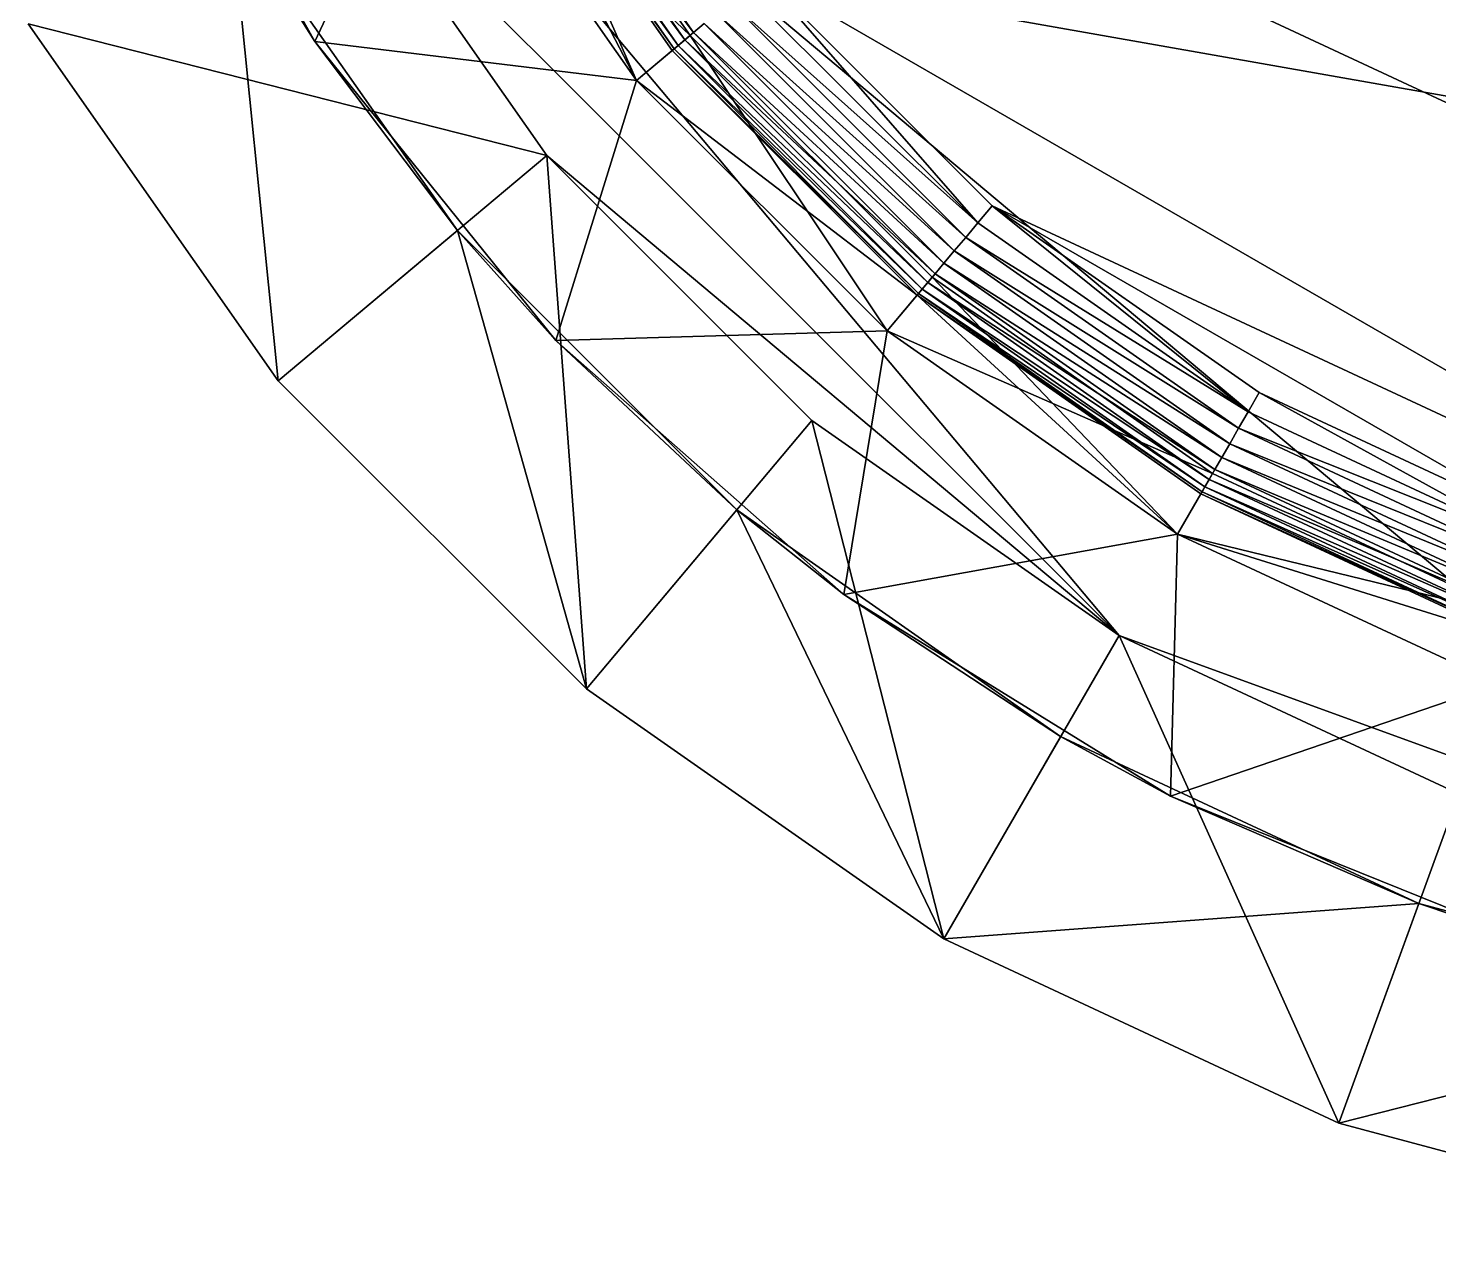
# Model space of a CAD drawing. Header units: inches. Extents: x -2 to 2474, y 1 to 287.
# Drawn here: x 166.0056 to 166.3538, y 187.0052 to 187.3034 of the extents above; entities that cross this region are included whole.
import ezdxf

# ---------------------------------------------------------------- set-up
doc = ezdxf.new("R2010")
doc.units = ezdxf.units.IN
doc.header["$MEASUREMENT"] = 0
doc.layers.add('DLX_LUM', color=7, linetype='Continuous', true_color=0xffd400)

msp = doc.modelspace()

# ---------------------------------------------------------------- linework, layer by layer
at = {"layer": 'DLX_LUM'}
for points in [[(166.04149, 187.43162, 0), (166.27488, 187.15348, 0)], [(166.27488, 187.15348, 0), (166.04149, 187.43162, 0)], [(166.04149, 187.43162, 0), (166.44811, 187.09043, 0)], [(166.72183, 187.11438, 0), (166.04149, 187.43162, 0)], [(166.44811, 187.09043, 0), (166.04149, 187.43162, 0)], [(166.04149, 187.43162, 0), (166.72183, 187.11438, 0)], [(166.03019, 187.38293, 0), (166.07636, 187.30013, 0)], [(166.07636, 187.30013, 0), (166.03019, 187.38293, 0)], [(166.16769, 187.30053, 0), (166.11907, 187.36998, 0)], [(166.11907, 187.36998, 0), (166.16986, 187.30234, 0)], [(166.16986, 187.30234, 0), (166.11907, 187.36998, 0)], [(166.11907, 187.36998, 0), (166.16769, 187.30053, 0)], [(166.15576, 187.29052, 0), (166.12056, 187.37084, 0)], [(166.16902, 187.30164, 0), (166.12056, 187.37084, 0)], [(166.12056, 187.37084, 0), (166.15576, 187.29052, 0)], [(166.16902, 187.30164, 0), (166.12056, 187.37084, 0)], [(166.12056, 187.37084, 0), (166.16902, 187.30164, 0)], [(166.16902, 187.30164, 0), (166.12056, 187.37084, 0)], [(166.12056, 187.37084, 0), (166.16902, 187.30164, 0)], [(166.12056, 187.37084, 0), (166.16902, 187.30164, 0)], [(166.16986, 187.30234, 0), (166.12151, 187.37139, 0)], [(166.12151, 187.37139, 0), (166.16986, 187.30234, 0)], [(166.15576, 187.29052, 0), (166.11558, 187.36797, 0)], [(166.16461, 187.29794, 0), (166.11558, 187.36797, 0)], [(166.11558, 187.36797, 0), (166.15576, 187.29052, 0)], [(166.11558, 187.36797, 0), (166.16504, 187.2983, 0)], [(166.16504, 187.2983, 0), (166.11558, 187.36797, 0)], [(166.11558, 187.36797, 0), (166.16461, 187.29794, 0)], [(166.16504, 187.2983, 0), (166.11606, 187.36824, 0)], [(166.11606, 187.36824, 0), (166.16607, 187.29917, 0)], [(166.16607, 187.29917, 0), (166.11606, 187.36824, 0)], [(166.11606, 187.36824, 0), (166.16504, 187.2983, 0)], [(166.16607, 187.29917, 0), (166.11723, 187.36892, 0)], [(166.16769, 187.30053, 0), (166.11723, 187.36892, 0)], [(166.11723, 187.36892, 0), (166.16607, 187.29917, 0)], [(166.11723, 187.36892, 0), (166.16769, 187.30053, 0)], [(166.07636, 187.30013, 0), (166.10558, 187.36219, 0)], [(166.10558, 187.36219, 0), (166.07636, 187.30013, 0)], [(166.15576, 187.29052, 0), (166.10558, 187.36219, 0)], [(166.10558, 187.36219, 0), (166.15576, 187.29052, 0)], [(166.15576, 187.29052, 0), (166.10558, 187.36219, 0)], [(166.15576, 187.29052, 0), (166.10558, 187.36219, 0)], [(166.10558, 187.36219, 0), (166.15576, 187.29052, 0)], [(166.10558, 187.36219, 0), (166.15576, 187.29052, 0)], [(166.15576, 187.29052, 0), (166.10558, 187.36219, 0)], [(166.10558, 187.36219, 0), (166.16902, 187.30164, 0)], [(166.16902, 187.30164, 0), (166.10558, 187.36219, 0)], [(166.10558, 187.36219, 0), (166.15576, 187.29052, 0)], [(166.27488, 187.15348, 0), (166.08059, 187.34777, 0)], [(166.13366, 187.27197, 0), (166.08059, 187.34777, 0)], [(166.08059, 187.34777, 0), (166.27488, 187.15348, 0)], [(166.08059, 187.34777, 0), (166.13366, 187.27197, 0)], [(166.13366, 187.27197, 0), (166.08059, 187.34777, 0)], [(166.08059, 187.34777, 0), (166.13366, 187.27197, 0)], [(166.13366, 187.27197, 0), (166.08059, 187.34777, 0)], [(166.08059, 187.34777, 0), (166.13366, 187.27197, 0)], [(166.07636, 187.30013, 0), (166.05561, 187.33334, 0)], [(166.05561, 187.33334, 0), (166.11156, 187.25343, 0)], [(166.05561, 187.33334, 0), (166.07636, 187.30013, 0)], [(166.06737, 187.21635, 0), (166.05561, 187.33334, 0)], [(166.11156, 187.25343, 0), (166.05561, 187.33334, 0)], [(166.05561, 187.33334, 0), (166.06737, 187.21635, 0)], [(166.24359, 187.25959, 0), (166.1867, 187.31648, 0)], [(166.1867, 187.31648, 0), (166.24004, 187.25535, 0)], [(166.24004, 187.25535, 0), (166.1867, 187.31648, 0)], [(166.1867, 187.31648, 0), (166.77107, 187.21344, 0)], [(166.1867, 187.31648, 0), (166.46013, 187.15861, 0)], [(166.77107, 187.21344, 0), (166.1867, 187.31648, 0)], [(166.46013, 187.15861, 0), (166.1867, 187.31648, 0)], [(166.1867, 187.31648, 0), (166.24359, 187.25959, 0)], [(166.24004, 187.25535, 0), (166.18246, 187.31292, 0)], [(166.18246, 187.31292, 0), (166.24004, 187.25535, 0)], [(166.23422, 187.24842, 0), (166.17553, 187.30711, 0)], [(166.17553, 187.30711, 0), (166.23704, 187.25177, 0)], [(166.23704, 187.25177, 0), (166.17553, 187.30711, 0)], [(166.17553, 187.30711, 0), (166.23422, 187.24842, 0)], [(166.23704, 187.25177, 0), (166.17889, 187.30992, 0)], [(166.17889, 187.30992, 0), (166.24004, 187.25535, 0)], [(166.24004, 187.25535, 0), (166.17889, 187.30992, 0)], [(166.17889, 187.30992, 0), (166.23704, 187.25177, 0)], [(166.00564, 187.30449, 0), (166.06737, 187.21635, 0)], [(166.06737, 187.21635, 0), (166.00564, 187.30449, 0)], [(166.00564, 187.30449, 0), (166.06737, 187.21635, 0)], [(166.06737, 187.21635, 0), (166.00564, 187.30449, 0)], [(166.00564, 187.30449, 0), (166.06737, 187.21635, 0)], [(166.06737, 187.21635, 0), (166.00564, 187.30449, 0)], [(166.00564, 187.30449, 0), (166.13366, 187.27197, 0)], [(166.13366, 187.27197, 0), (166.00564, 187.30449, 0)], [(166.16986, 187.30234, 0), (166.17249, 187.30456, 0)], [(166.17249, 187.30456, 0), (166.16986, 187.30234, 0)], [(166.23167, 187.24538, 0), (166.17249, 187.30456, 0)], [(166.23422, 187.24842, 0), (166.17249, 187.30456, 0)], [(166.17249, 187.30456, 0), (166.23167, 187.24538, 0)], [(166.17249, 187.30456, 0), (166.23422, 187.24842, 0)], [(166.07636, 187.30013, 0), (166.15576, 187.29052, 0)], [(166.15576, 187.29052, 0), (166.07636, 187.30013, 0)], [(166.07636, 187.30013, 0), (166.13586, 187.22632, 0)], [(166.11156, 187.25343, 0), (166.07636, 187.30013, 0)], [(166.13586, 187.22632, 0), (166.07636, 187.30013, 0)], [(166.07636, 187.30013, 0), (166.11156, 187.25343, 0)], [(166.15576, 187.29052, 0), (166.16902, 187.30164, 0)], [(166.16902, 187.30164, 0), (166.15576, 187.29052, 0)], [(166.16902, 187.30164, 0), (166.15576, 187.29052, 0)], [(166.15576, 187.29052, 0), (166.16902, 187.30164, 0)], [(166.16607, 187.29917, 0), (166.16769, 187.30053, 0)], [(166.16769, 187.30053, 0), (166.16607, 187.29917, 0)], [(166.16769, 187.30053, 0), (166.16986, 187.30234, 0)], [(166.16986, 187.30234, 0), (166.16769, 187.30053, 0)], [(166.22765, 187.24058, 0), (166.16769, 187.30053, 0)], [(166.16769, 187.30053, 0), (166.22946, 187.24274, 0)], [(166.22946, 187.24274, 0), (166.16769, 187.30053, 0)], [(166.16769, 187.30053, 0), (166.22765, 187.24058, 0)], [(166.22876, 187.24191, 0), (166.16902, 187.30164, 0)], [(166.16902, 187.30164, 0), (166.21763, 187.22865, 0)], [(166.21763, 187.22865, 0), (166.16902, 187.30164, 0)], [(166.16902, 187.30164, 0), (166.16902, 187.30164, 0)], [(166.22876, 187.24191, 0), (166.16902, 187.30164, 0)], [(166.16902, 187.30164, 0), (166.16902, 187.30164, 0)], [(166.16902, 187.30164, 0), (166.22876, 187.24191, 0)], [(166.22876, 187.24191, 0), (166.16902, 187.30164, 0)], [(166.16902, 187.30164, 0), (166.22876, 187.24191, 0)], [(166.16902, 187.30164, 0), (166.21763, 187.22865, 0)], [(166.21763, 187.22865, 0), (166.16902, 187.30164, 0)], [(166.16902, 187.30164, 0), (166.22876, 187.24191, 0)], [(166.22946, 187.24274, 0), (166.16986, 187.30234, 0)], [(166.23167, 187.24538, 0), (166.16986, 187.30234, 0)], [(166.16986, 187.30234, 0), (166.22946, 187.24274, 0)], [(166.16986, 187.30234, 0), (166.23167, 187.24538, 0)], [(166.16461, 187.29794, 0), (166.15576, 187.29052, 0)], [(166.15576, 187.29052, 0), (166.16461, 187.29794, 0)], [(166.16461, 187.29794, 0), (166.16504, 187.2983, 0)], [(166.16504, 187.2983, 0), (166.16461, 187.29794, 0)], [(166.22506, 187.2375, 0), (166.16461, 187.29794, 0)], [(166.16461, 187.29794, 0), (166.22541, 187.23792, 0)], [(166.22541, 187.23792, 0), (166.16461, 187.29794, 0)], [(166.16461, 187.29794, 0), (166.22506, 187.2375, 0)], [(166.16504, 187.2983, 0), (166.16607, 187.29917, 0)], [(166.16607, 187.29917, 0), (166.16504, 187.2983, 0)], [(166.22541, 187.23792, 0), (166.16504, 187.2983, 0)], [(166.16504, 187.2983, 0), (166.22628, 187.23896, 0)], [(166.22628, 187.23896, 0), (166.16504, 187.2983, 0)], [(166.16504, 187.2983, 0), (166.22541, 187.23792, 0)], [(166.22628, 187.23896, 0), (166.16607, 187.29917, 0)], [(166.22765, 187.24058, 0), (166.16607, 187.29917, 0)], [(166.16607, 187.29917, 0), (166.22628, 187.23896, 0)], [(166.16607, 187.29917, 0), (166.22765, 187.24058, 0)], [(166.13586, 187.22632, 0), (166.15576, 187.29052, 0)], [(166.15576, 187.29052, 0), (166.13586, 187.22632, 0)], [(166.21763, 187.22865, 0), (166.15576, 187.29052, 0)], [(166.15576, 187.29052, 0), (166.15576, 187.29052, 0)], [(166.15576, 187.29052, 0), (166.15576, 187.29052, 0)], [(166.15576, 187.29052, 0), (166.21763, 187.22865, 0)], [(166.21763, 187.22865, 0), (166.15576, 187.29052, 0)], [(166.21763, 187.22865, 0), (166.15576, 187.29052, 0)], [(166.15576, 187.29052, 0), (166.21763, 187.22865, 0)], [(166.15576, 187.29052, 0), (166.21763, 187.22865, 0)], [(166.21763, 187.22865, 0), (166.15576, 187.29052, 0)], [(166.15576, 187.29052, 0), (166.22506, 187.2375, 0)], [(166.22506, 187.2375, 0), (166.15576, 187.29052, 0)], [(166.15576, 187.29052, 0), (166.21763, 187.22865, 0)], [(166.13366, 187.27197, 0), (166.06737, 187.21635, 0)], [(166.06737, 187.21635, 0), (166.13366, 187.27197, 0)], [(166.27488, 187.15348, 0), (166.13366, 187.27197, 0)], [(166.19909, 187.20655, 0), (166.13366, 187.27197, 0)], [(166.13366, 187.27197, 0), (166.27488, 187.15348, 0)], [(166.13366, 187.27197, 0), (166.14346, 187.14025, 0)], [(166.14346, 187.14025, 0), (166.13366, 187.27197, 0)], [(166.13366, 187.27197, 0), (166.19909, 187.20655, 0)], [(166.13366, 187.27197, 0), (166.13366, 187.27197, 0)], [(166.19909, 187.20655, 0), (166.13366, 187.27197, 0)], [(166.13366, 187.27197, 0), (166.19909, 187.20655, 0)], [(166.19909, 187.20655, 0), (166.13366, 187.27197, 0)], [(166.13366, 187.27197, 0), (166.13366, 187.27197, 0)], [(166.13366, 187.27197, 0), (166.19909, 187.20655, 0)], [(166.24004, 187.25535, 0), (166.24359, 187.25959, 0)], [(166.24359, 187.25959, 0), (166.24004, 187.25535, 0)], [(166.30673, 187.20865, 0), (166.24359, 187.25959, 0)], [(166.3095, 187.21344, 0), (166.24359, 187.25959, 0)], [(166.24359, 187.25959, 0), (166.30673, 187.20865, 0)], [(166.24359, 187.25959, 0), (166.3095, 187.21344, 0)], [(166.38242, 187.17944, 0), (166.24359, 187.25959, 0)], [(166.24359, 187.25959, 0), (166.38242, 187.17944, 0)], [(166.46013, 187.15861, 0), (166.24359, 187.25959, 0)], [(166.24359, 187.25959, 0), (166.46013, 187.15861, 0)], [(166.23704, 187.25177, 0), (166.24004, 187.25535, 0)], [(166.24004, 187.25535, 0), (166.23704, 187.25177, 0)], [(166.24004, 187.25535, 0), (166.30673, 187.20865, 0)], [(166.30673, 187.20865, 0), (166.24004, 187.25535, 0)], [(166.06737, 187.21635, 0), (166.11156, 187.25343, 0)], [(166.11156, 187.25343, 0), (166.06737, 187.21635, 0)], [(166.13586, 187.22632, 0), (166.11156, 187.25343, 0)], [(166.11156, 187.25343, 0), (166.18055, 187.18445, 0)], [(166.11156, 187.25343, 0), (166.13586, 187.22632, 0)], [(166.18055, 187.18445, 0), (166.11156, 187.25343, 0)], [(166.11156, 187.25343, 0), (166.14346, 187.14025, 0)], [(166.14346, 187.14025, 0), (166.11156, 187.25343, 0)], [(166.23422, 187.24842, 0), (166.23704, 187.25177, 0)], [(166.23704, 187.25177, 0), (166.23422, 187.24842, 0)], [(166.3044, 187.20461, 0), (166.23704, 187.25177, 0)], [(166.23704, 187.25177, 0), (166.30673, 187.20865, 0)], [(166.30673, 187.20865, 0), (166.23704, 187.25177, 0)], [(166.23704, 187.25177, 0), (166.3044, 187.20461, 0)], [(166.23167, 187.24538, 0), (166.23422, 187.24842, 0)], [(166.23422, 187.24842, 0), (166.23167, 187.24538, 0)], [(166.30221, 187.20081, 0), (166.23422, 187.24842, 0)], [(166.3044, 187.20461, 0), (166.23422, 187.24842, 0)], [(166.23422, 187.24842, 0), (166.30221, 187.20081, 0)], [(166.23422, 187.24842, 0), (166.3044, 187.20461, 0)], [(166.22946, 187.24274, 0), (166.23167, 187.24538, 0)], [(166.23167, 187.24538, 0), (166.22946, 187.24274, 0)], [(166.30022, 187.19738, 0), (166.23167, 187.24538, 0)], [(166.30221, 187.20081, 0), (166.23167, 187.24538, 0)], [(166.23167, 187.24538, 0), (166.30022, 187.19738, 0)], [(166.23167, 187.24538, 0), (166.30221, 187.20081, 0)], [(166.21763, 187.22865, 0), (166.22876, 187.24191, 0)], [(166.22876, 187.24191, 0), (166.21763, 187.22865, 0)], [(166.22876, 187.24191, 0), (166.21763, 187.22865, 0)], [(166.21763, 187.22865, 0), (166.22876, 187.24191, 0)], [(166.22765, 187.24058, 0), (166.22946, 187.24274, 0)], [(166.22946, 187.24274, 0), (166.22765, 187.24058, 0)], [(166.29796, 187.19345, 0), (166.22876, 187.24191, 0)], [(166.22876, 187.24191, 0), (166.22876, 187.24191, 0)], [(166.29796, 187.19345, 0), (166.22876, 187.24191, 0)], [(166.22876, 187.24191, 0), (166.22876, 187.24191, 0)], [(166.22876, 187.24191, 0), (166.29796, 187.19345, 0)], [(166.29796, 187.19345, 0), (166.22876, 187.24191, 0)], [(166.22876, 187.24191, 0), (166.29796, 187.19345, 0)], [(166.2893, 187.17846, 0), (166.22876, 187.24191, 0)], [(166.22876, 187.24191, 0), (166.29796, 187.19345, 0)], [(166.22876, 187.24191, 0), (166.2893, 187.17846, 0)], [(166.2985, 187.1944, 0), (166.22946, 187.24274, 0)], [(166.30022, 187.19738, 0), (166.22946, 187.24274, 0)], [(166.22946, 187.24274, 0), (166.2985, 187.1944, 0)], [(166.22946, 187.24274, 0), (166.30022, 187.19738, 0)], [(166.21763, 187.22865, 0), (166.22506, 187.2375, 0)], [(166.22506, 187.2375, 0), (166.21763, 187.22865, 0)], [(166.22506, 187.2375, 0), (166.22541, 187.23792, 0)], [(166.22541, 187.23792, 0), (166.22506, 187.2375, 0)], [(166.2893, 187.17846, 0), (166.22506, 187.2375, 0)], [(166.29508, 187.18847, 0), (166.22506, 187.2375, 0)], [(166.22506, 187.2375, 0), (166.2893, 187.17846, 0)], [(166.29536, 187.18895, 0), (166.22506, 187.2375, 0)], [(166.22506, 187.2375, 0), (166.29508, 187.18847, 0)], [(166.22506, 187.2375, 0), (166.29536, 187.18895, 0)], [(166.22541, 187.23792, 0), (166.22628, 187.23896, 0)], [(166.22628, 187.23896, 0), (166.22541, 187.23792, 0)], [(166.29536, 187.18895, 0), (166.22541, 187.23792, 0)], [(166.22541, 187.23792, 0), (166.29604, 187.19012, 0)], [(166.29604, 187.19012, 0), (166.22541, 187.23792, 0)], [(166.22541, 187.23792, 0), (166.29536, 187.18895, 0)], [(166.22628, 187.23896, 0), (166.22765, 187.24058, 0)], [(166.22765, 187.24058, 0), (166.22628, 187.23896, 0)], [(166.29604, 187.19012, 0), (166.22628, 187.23896, 0)], [(166.22628, 187.23896, 0), (166.29709, 187.19195, 0)], [(166.29709, 187.19195, 0), (166.22628, 187.23896, 0)], [(166.22628, 187.23896, 0), (166.29604, 187.19012, 0)], [(166.29709, 187.19195, 0), (166.22765, 187.24058, 0)], [(166.2985, 187.1944, 0), (166.22765, 187.24058, 0)], [(166.22765, 187.24058, 0), (166.29709, 187.19195, 0)], [(166.22765, 187.24058, 0), (166.2985, 187.1944, 0)], [(166.21763, 187.22865, 0), (166.13586, 187.22632, 0)], [(166.13586, 187.22632, 0), (166.21763, 187.22865, 0)], [(166.21763, 187.22865, 0), (166.20695, 187.16361, 0)], [(166.20695, 187.16361, 0), (166.21763, 187.22865, 0)], [(166.2893, 187.17846, 0), (166.21763, 187.22865, 0)], [(166.21763, 187.22865, 0), (166.21763, 187.22865, 0)], [(166.21763, 187.22865, 0), (166.21763, 187.22865, 0)], [(166.21763, 187.22865, 0), (166.2893, 187.17846, 0)], [(166.2893, 187.17846, 0), (166.21763, 187.22865, 0)], [(166.2893, 187.17846, 0), (166.21763, 187.22865, 0)], [(166.21763, 187.22865, 0), (166.2893, 187.17846, 0)], [(166.21763, 187.22865, 0), (166.2893, 187.17846, 0)], [(166.29796, 187.19345, 0), (166.21763, 187.22865, 0)], [(166.21763, 187.22865, 0), (166.29796, 187.19345, 0)], [(166.2893, 187.17846, 0), (166.21763, 187.22865, 0)], [(166.21763, 187.22865, 0), (166.2893, 187.17846, 0)], [(166.13586, 187.22632, 0), (166.20695, 187.16361, 0)], [(166.18055, 187.18445, 0), (166.13586, 187.22632, 0)], [(166.20695, 187.16361, 0), (166.13586, 187.22632, 0)], [(166.13586, 187.22632, 0), (166.18055, 187.18445, 0)], [(166.06737, 187.21635, 0), (166.14346, 187.14025, 0)], [(166.06737, 187.21635, 0), (166.06737, 187.21635, 0)], [(166.14346, 187.14025, 0), (166.06737, 187.21635, 0)], [(166.06737, 187.21635, 0), (166.06737, 187.21635, 0)], [(166.06737, 187.21635, 0), (166.14346, 187.14025, 0)], [(166.14346, 187.14025, 0), (166.06737, 187.21635, 0)], [(166.06737, 187.21635, 0), (166.14346, 187.14025, 0)], [(166.14346, 187.14025, 0), (166.06737, 187.21635, 0)], [(166.30673, 187.20865, 0), (166.3095, 187.21344, 0)], [(166.3095, 187.21344, 0), (166.30673, 187.20865, 0)], [(166.38242, 187.17944, 0), (166.3095, 187.21344, 0)], [(166.3095, 187.21344, 0), (166.38053, 187.17424, 0)], [(166.38053, 187.17424, 0), (166.3095, 187.21344, 0)], [(166.3095, 187.21344, 0), (166.38242, 187.17944, 0)], [(166.19909, 187.20655, 0), (166.14346, 187.14025, 0)], [(166.14346, 187.14025, 0), (166.19909, 187.20655, 0)], [(166.27488, 187.15348, 0), (166.19909, 187.20655, 0)], [(166.23161, 187.07853, 0), (166.19909, 187.20655, 0)], [(166.19909, 187.20655, 0), (166.27488, 187.15348, 0)], [(166.19909, 187.20655, 0), (166.23161, 187.07853, 0)], [(166.19909, 187.20655, 0), (166.19909, 187.20655, 0)], [(166.27488, 187.15348, 0), (166.19909, 187.20655, 0)], [(166.19909, 187.20655, 0), (166.27488, 187.15348, 0)], [(166.27488, 187.15348, 0), (166.19909, 187.20655, 0)], [(166.19909, 187.20655, 0), (166.19909, 187.20655, 0)], [(166.19909, 187.20655, 0), (166.27488, 187.15348, 0)], [(166.3044, 187.20461, 0), (166.30673, 187.20865, 0)], [(166.30673, 187.20865, 0), (166.3044, 187.20461, 0)], [(166.30673, 187.20865, 0), (166.38053, 187.17424, 0)], [(166.38053, 187.17424, 0), (166.30673, 187.20865, 0)], [(166.30221, 187.20081, 0), (166.3044, 187.20461, 0)], [(166.3044, 187.20461, 0), (166.30221, 187.20081, 0)], [(166.37893, 187.16985, 0), (166.3044, 187.20461, 0)], [(166.38053, 187.17424, 0), (166.3044, 187.20461, 0)], [(166.3044, 187.20461, 0), (166.37893, 187.16985, 0)], [(166.3044, 187.20461, 0), (166.38053, 187.17424, 0)], [(166.30022, 187.19738, 0), (166.30221, 187.20081, 0)], [(166.30221, 187.20081, 0), (166.30022, 187.19738, 0)], [(166.37743, 187.16573, 0), (166.30221, 187.20081, 0)], [(166.30221, 187.20081, 0), (166.37893, 187.16985, 0)], [(166.37893, 187.16985, 0), (166.30221, 187.20081, 0)], [(166.30221, 187.20081, 0), (166.37743, 187.16573, 0)], [(166.2985, 187.1944, 0), (166.30022, 187.19738, 0)], [(166.30022, 187.19738, 0), (166.2985, 187.1944, 0)], [(166.37607, 187.16201, 0), (166.30022, 187.19738, 0)], [(166.37743, 187.16573, 0), (166.30022, 187.19738, 0)], [(166.30022, 187.19738, 0), (166.37607, 187.16201, 0)], [(166.30022, 187.19738, 0), (166.37743, 187.16573, 0)], [(166.29796, 187.19345, 0), (166.2893, 187.17846, 0)], [(166.2893, 187.17846, 0), (166.29796, 187.19345, 0)], [(166.29796, 187.19345, 0), (166.2893, 187.17846, 0)], [(166.2893, 187.17846, 0), (166.29796, 187.19345, 0)], [(166.29709, 187.19195, 0), (166.2985, 187.1944, 0)], [(166.2985, 187.1944, 0), (166.29709, 187.19195, 0)], [(166.37452, 187.15775, 0), (166.29796, 187.19345, 0)], [(166.29796, 187.19345, 0), (166.29796, 187.19345, 0)], [(166.37452, 187.15775, 0), (166.29796, 187.19345, 0)], [(166.29796, 187.19345, 0), (166.29796, 187.19345, 0)], [(166.29796, 187.19345, 0), (166.37452, 187.15775, 0)], [(166.37452, 187.15775, 0), (166.29796, 187.19345, 0)], [(166.29796, 187.19345, 0), (166.37452, 187.15775, 0)], [(166.29796, 187.19345, 0), (166.37452, 187.15775, 0)], [(166.3749, 187.15877, 0), (166.2985, 187.1944, 0)], [(166.2985, 187.1944, 0), (166.37607, 187.16201, 0)], [(166.37607, 187.16201, 0), (166.2985, 187.1944, 0)], [(166.2985, 187.1944, 0), (166.3749, 187.15877, 0)], [(166.29508, 187.18847, 0), (166.29536, 187.18895, 0)], [(166.29536, 187.18895, 0), (166.29508, 187.18847, 0)], [(166.29536, 187.18895, 0), (166.29604, 187.19012, 0)], [(166.29604, 187.19012, 0), (166.29536, 187.18895, 0)], [(166.37275, 187.15286, 0), (166.29536, 187.18895, 0)], [(166.37321, 187.15413, 0), (166.29536, 187.18895, 0)], [(166.29536, 187.18895, 0), (166.37275, 187.15286, 0)], [(166.29536, 187.18895, 0), (166.37321, 187.15413, 0)], [(166.29604, 187.19012, 0), (166.29709, 187.19195, 0)], [(166.29709, 187.19195, 0), (166.29604, 187.19012, 0)], [(166.37321, 187.15413, 0), (166.29604, 187.19012, 0)], [(166.37393, 187.15612, 0), (166.29604, 187.19012, 0)], [(166.29604, 187.19012, 0), (166.37321, 187.15413, 0)], [(166.29604, 187.19012, 0), (166.37393, 187.15612, 0)], [(166.37393, 187.15612, 0), (166.29709, 187.19195, 0)], [(166.3749, 187.15877, 0), (166.29709, 187.19195, 0)], [(166.29709, 187.19195, 0), (166.37393, 187.15612, 0)], [(166.29709, 187.19195, 0), (166.3749, 187.15877, 0)], [(166.2893, 187.17846, 0), (166.29508, 187.18847, 0)], [(166.29508, 187.18847, 0), (166.2893, 187.17846, 0)], [(166.37256, 187.15234, 0), (166.29508, 187.18847, 0)], [(166.37275, 187.15286, 0), (166.29508, 187.18847, 0)], [(166.29508, 187.18847, 0), (166.37256, 187.15234, 0)], [(166.29508, 187.18847, 0), (166.37275, 187.15286, 0)], [(166.14346, 187.14025, 0), (166.18055, 187.18445, 0)], [(166.18055, 187.18445, 0), (166.14346, 187.14025, 0)], [(166.20695, 187.16361, 0), (166.18055, 187.18445, 0)], [(166.18055, 187.18445, 0), (166.26046, 187.1285, 0)], [(166.18055, 187.18445, 0), (166.20695, 187.16361, 0)], [(166.26046, 187.1285, 0), (166.18055, 187.18445, 0)], [(166.18055, 187.18445, 0), (166.23161, 187.07853, 0)], [(166.23161, 187.07853, 0), (166.18055, 187.18445, 0)], [(166.2893, 187.17846, 0), (166.20695, 187.16361, 0)], [(166.20695, 187.16361, 0), (166.2893, 187.17846, 0)], [(166.2893, 187.17846, 0), (166.28761, 187.1138, 0)], [(166.28761, 187.1138, 0), (166.2893, 187.17846, 0)], [(166.3686, 187.14148, 0), (166.2893, 187.17846, 0)], [(166.2893, 187.17846, 0), (166.2893, 187.17846, 0)], [(166.2893, 187.17846, 0), (166.2893, 187.17846, 0)], [(166.2893, 187.17846, 0), (166.3686, 187.14148, 0)], [(166.3686, 187.14148, 0), (166.2893, 187.17846, 0)], [(166.3686, 187.14148, 0), (166.2893, 187.17846, 0)], [(166.2893, 187.17846, 0), (166.3686, 187.14148, 0)], [(166.2893, 187.17846, 0), (166.3686, 187.14148, 0)], [(166.37452, 187.15775, 0), (166.2893, 187.17846, 0)], [(166.2893, 187.17846, 0), (166.37452, 187.15775, 0)], [(166.37452, 187.15775, 0), (166.2893, 187.17846, 0)], [(166.3686, 187.14148, 0), (166.2893, 187.17846, 0)], [(166.2893, 187.17846, 0), (166.37452, 187.15775, 0)], [(166.2893, 187.17846, 0), (166.37256, 187.15234, 0)], [(166.37256, 187.15234, 0), (166.2893, 187.17846, 0)], [(166.2893, 187.17846, 0), (166.3686, 187.14148, 0)], [(166.20695, 187.16361, 0), (166.28761, 187.1138, 0)], [(166.26046, 187.1285, 0), (166.20695, 187.16361, 0)], [(166.28761, 187.1138, 0), (166.20695, 187.16361, 0)], [(166.20695, 187.16361, 0), (166.26046, 187.1285, 0)], [(166.27488, 187.15348, 0), (166.23161, 187.07853, 0)], [(166.23161, 187.07853, 0), (166.27488, 187.15348, 0)], [(166.35874, 187.11438, 0), (166.27488, 187.15348, 0)], [(166.27488, 187.15348, 0), (166.44811, 187.09043, 0)], [(166.44811, 187.09043, 0), (166.27488, 187.15348, 0)], [(166.32914, 187.03305, 0), (166.27488, 187.15348, 0)], [(166.27488, 187.15348, 0), (166.35874, 187.11438, 0)], [(166.27488, 187.15348, 0), (166.32914, 187.03305, 0)], [(166.27488, 187.15348, 0), (166.27488, 187.15348, 0)], [(166.35874, 187.11438, 0), (166.27488, 187.15348, 0)], [(166.27488, 187.15348, 0), (166.35874, 187.11438, 0)], [(166.35874, 187.11438, 0), (166.27488, 187.15348, 0)], [(166.27488, 187.15348, 0), (166.27488, 187.15348, 0)], [(166.27488, 187.15348, 0), (166.35874, 187.11438, 0)], [(166.14346, 187.14025, 0), (166.23161, 187.07853, 0)], [(166.14346, 187.14025, 0), (166.14346, 187.14025, 0)], [(166.23161, 187.07853, 0), (166.14346, 187.14025, 0)], [(166.14346, 187.14025, 0), (166.14346, 187.14025, 0)], [(166.14346, 187.14025, 0), (166.23161, 187.07853, 0)], [(166.23161, 187.07853, 0), (166.14346, 187.14025, 0)], [(166.14346, 187.14025, 0), (166.23161, 187.07853, 0)], [(166.23161, 187.07853, 0), (166.14346, 187.14025, 0)], [(166.3686, 187.14148, 0), (166.28761, 187.1138, 0)], [(166.28761, 187.1138, 0), (166.3686, 187.14148, 0)], [(166.23161, 187.07853, 0), (166.26046, 187.1285, 0)], [(166.26046, 187.1285, 0), (166.23161, 187.07853, 0)], [(166.28761, 187.1138, 0), (166.26046, 187.1285, 0)], [(166.26046, 187.1285, 0), (166.34887, 187.08727, 0)], [(166.26046, 187.1285, 0), (166.28761, 187.1138, 0)], [(166.34887, 187.08727, 0), (166.26046, 187.1285, 0)], [(166.28761, 187.1138, 0), (166.37552, 187.07832, 0)], [(166.34887, 187.08727, 0), (166.28761, 187.1138, 0)], [(166.37552, 187.07832, 0), (166.28761, 187.1138, 0)], [(166.28761, 187.1138, 0), (166.34887, 187.08727, 0)], [(166.35874, 187.11438, 0), (166.32914, 187.03305, 0)], [(166.32914, 187.03305, 0), (166.35874, 187.11438, 0)], [(166.34887, 187.08727, 0), (166.23161, 187.07853, 0)], [(166.23161, 187.07853, 0), (166.34887, 187.08727, 0)], [(166.34887, 187.08727, 0), (166.32914, 187.03305, 0)], [(166.32914, 187.03305, 0), (166.34887, 187.08727, 0)], [(166.37552, 187.07832, 0), (166.34887, 187.08727, 0)], [(166.34887, 187.08727, 0), (166.4431, 187.06202, 0)], [(166.34887, 187.08727, 0), (166.37552, 187.07832, 0)], [(166.4431, 187.06202, 0), (166.34887, 187.08727, 0)], [(166.23161, 187.07853, 0), (166.32914, 187.03305, 0)], [(166.23161, 187.07853, 0), (166.23161, 187.07853, 0)], [(166.32914, 187.03305, 0), (166.23161, 187.07853, 0)], [(166.23161, 187.07853, 0), (166.23161, 187.07853, 0)], [(166.23161, 187.07853, 0), (166.32914, 187.03305, 0)], [(166.32914, 187.03305, 0), (166.23161, 187.07853, 0)], [(166.23161, 187.07853, 0), (166.32914, 187.03305, 0)], [(166.32914, 187.03305, 0), (166.23161, 187.07853, 0)], [(166.32914, 187.03305, 0), (166.4431, 187.06202, 0)], [(166.4431, 187.06202, 0), (166.32914, 187.03305, 0)], [(166.32914, 187.03305, 0), (166.43308, 187.0052, 0)], [(166.43308, 187.0052, 0), (166.32914, 187.03305, 0)], [(166.32914, 187.03305, 0), (166.32914, 187.03305, 0)], [(166.32914, 187.03305, 0), (166.43308, 187.0052, 0)], [(166.43308, 187.0052, 0), (166.32914, 187.03305, 0)], [(166.32914, 187.03305, 0), (166.43308, 187.0052, 0)], [(166.32914, 187.03305, 0), (166.32914, 187.03305, 0)], [(166.43308, 187.0052, 0), (166.32914, 187.03305, 0)]]:
    msp.add_polyline3d(points, dxfattribs=at)

doc.saveas('drawing.dxf')
